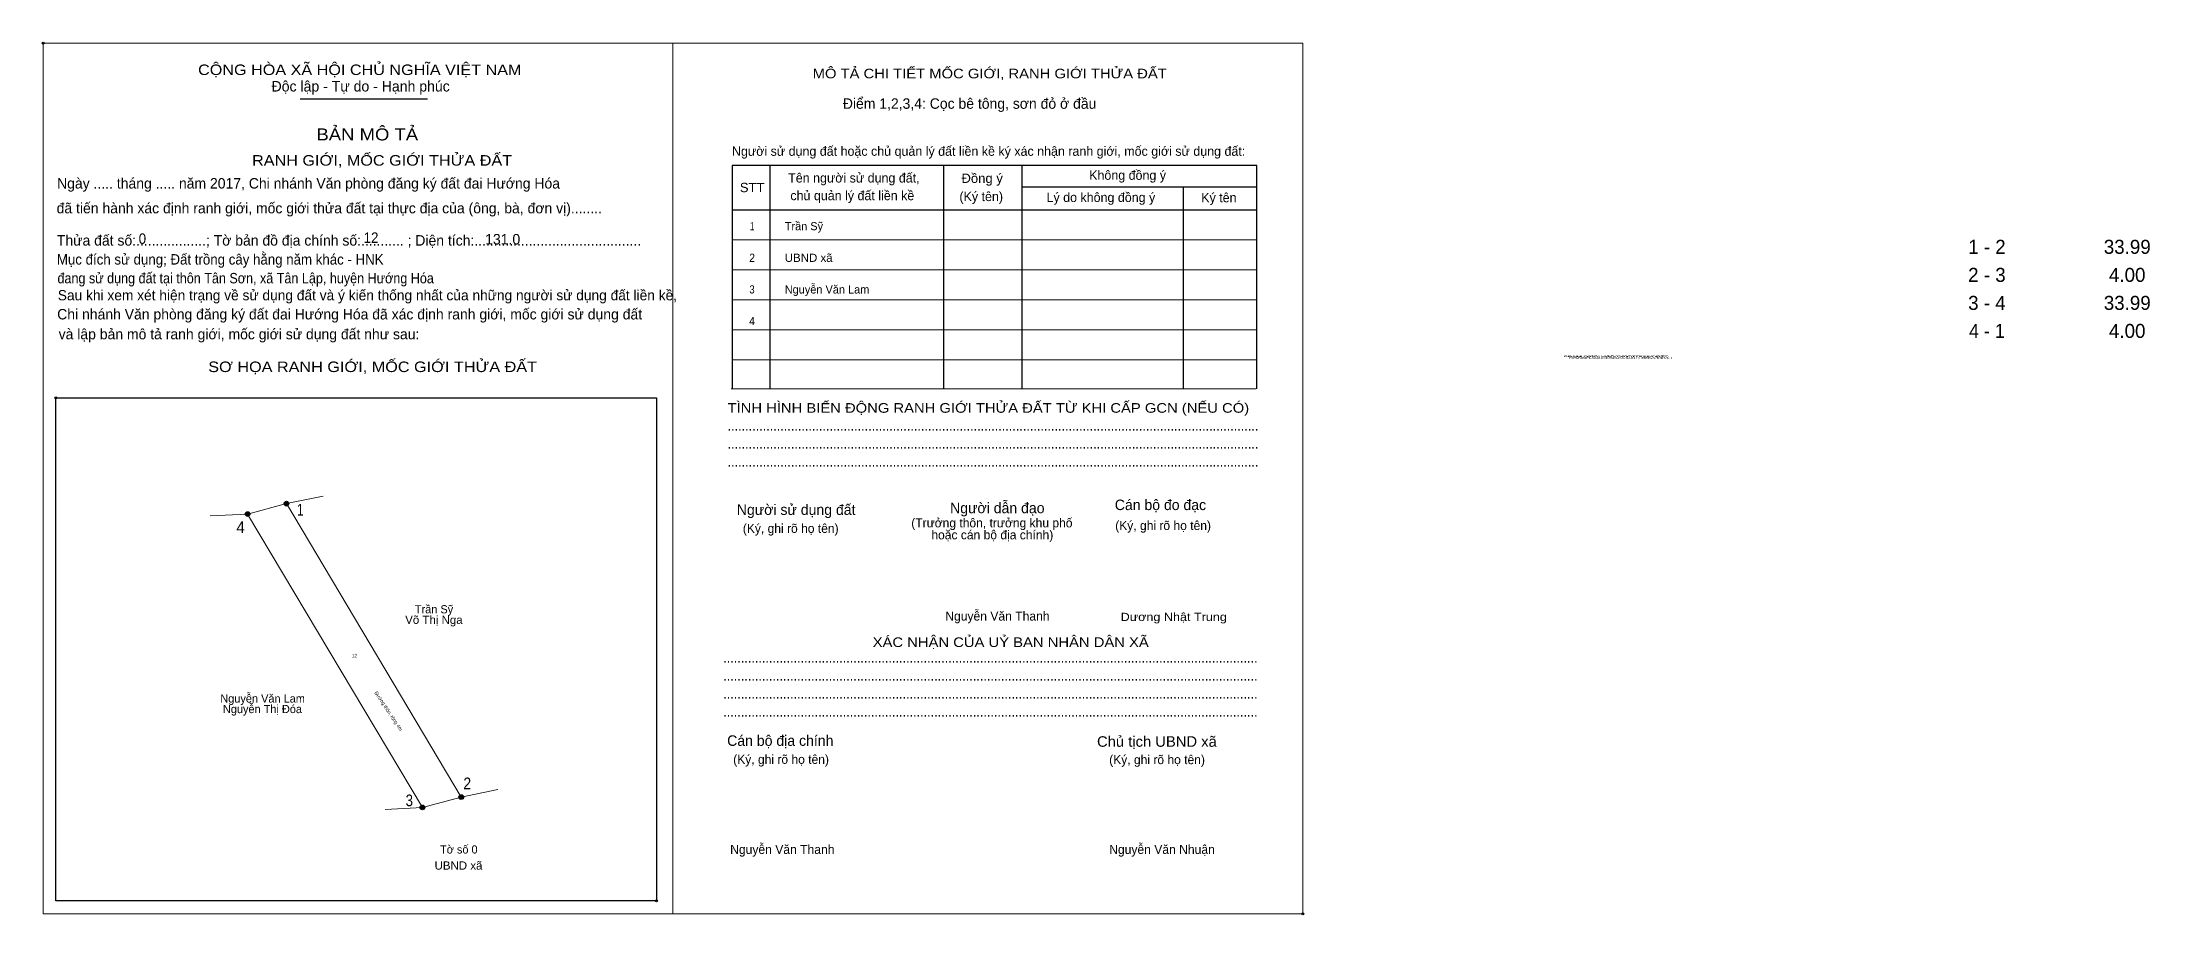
# Model space of a CAD drawing. Header units: metres. Extents: x 548299 to 548509, y 1837803 to 1837890.
import ezdxf
from ezdxf.enums import TextEntityAlignment as Align

# ---------------------------------------------------------------- set-up
doc = ezdxf.new("R2010")
doc.units = ezdxf.units.M
doc.header["$LTSCALE"] = 0.38
doc.header["$PDMODE"] = 32
doc.header["$PDSIZE"] = 0.19
for name, color, linetype, lineweight in [('1', 7, 'Continuous', 25), ('10', 7, 'Continuous', 13), ('11', 7, 'Continuous', 25), ('2', 7, 'Continuous', 13), ('27', 7, 'Continuous', 13)]:
    doc.layers.add(name, color=color, linetype=linetype, lineweight=lineweight)
for name, color, linetype in [('13', 7, 'Continuous'), ('18', 7, 'Continuous'), ('36', 7, 'Continuous'), ('52', 7, 'Continuous'), ('6', 7, 'Continuous'), ('60', 7, 'Continuous'), ('9', 7, 'Continuous')]:
    doc.layers.add(name, color=color, linetype=linetype)

msp = doc.modelspace()

# ---------------------------------------------------------------- hatches: boundary and pattern name
at = {"layer": '11'}
for points in [[(548323.5226, 1837844.38, 1), (548323.0574, 1837844.38, 1)], [(548319.6626, 1837843.35, 1), (548319.1974, 1837843.35, 1)], [(548319.6626, 1837843.35, 1), (548319.1974, 1837843.35, 1)], [(548337.0526, 1837814.14, 1), (548336.5874, 1837814.14, 1)], [(548340.9126, 1837815.17, 1), (548340.4474, 1837815.17, 1)]]:
    msp.add_hatch(color=256, dxfattribs=at).paths.add_polyline_path(points)

# ---------------------------------------------------------------- linework, layer by layer
at = {"layer": '1'}
for p, q in [((548324.66, 1837884.67), (548337.33, 1837884.67)), ((548371.38, 1837878.06), (548371.38, 1837855.8)), ((548388.67, 1837877.97), (548388.67, 1837855.8)), ((548396.47, 1837877.97), (548396.47, 1837855.8)), ((548396.47, 1837875.91), (548419.84, 1837875.91)), ((548412.52, 1837875.91), (548412.52, 1837855.8)), ((548367.63, 1837873.64), (548419.84, 1837873.64))]:
    msp.add_line(p, q, dxfattribs=at)
at = {"layer": '1', "lineweight": 13}
for p, q in [((548367.63, 1837870.65), (548419.84, 1837870.65)), ((548367.63, 1837867.66), (548419.84, 1837867.66)), ((548367.63, 1837864.67), (548419.84, 1837864.67)), ((548367.63, 1837861.68), (548419.84, 1837861.68)), ((548367.63, 1837858.69), (548419.84, 1837858.69)), ((548367.54, 1837855.8), (548419.75, 1837855.8))]:
    msp.add_line(p, q, dxfattribs=at)
at = {"layer": '1'}
msp.add_lwpolyline([(548419.84, 1837855.8), (548419.84, 1837878.06), (548367.63, 1837878.06), (548367.63, 1837855.8)], dxfattribs=at)
msp.add_lwpolyline([(548300.36, 1837854.92), (548360.1, 1837854.92), (548360.1, 1837804.84), (548300.36, 1837804.84)], close=True, dxfattribs=at)
for p in [(548299.08, 1837890.23), (548299.08, 1837890.22), (548300.36, 1837854.92), (548360.1, 1837804.84), (548424.42, 1837803.54)]:
    msp.add_point(p, dxfattribs=at)
at = {"layer": '10'}
msp.add_lwpolyline([(548319.43, 1837843.35), (548323.29, 1837844.38), (548340.68, 1837815.17), (548336.82, 1837814.14)], close=True, dxfattribs=at)
msp.add_lwpolyline([(548340.68, 1837815.17), (548336.82, 1837814.14), (548319.43, 1837843.35)], dxfattribs=at)
at = {"layer": '11'}
for centre in [(548323.29, 1837844.38), (548319.43, 1837843.35), (548319.43, 1837843.35), (548336.82, 1837814.14), (548340.68, 1837815.17)]:
    msp.add_circle(centre, 0.2326, dxfattribs=at)
at = {"layer": '2'}
for points in [[(548299.08, 1837890.22), (548361.75, 1837890.22), (548361.75, 1837803.54), (548299.08, 1837803.54)], [(548361.75, 1837890.22), (548424.42, 1837890.22), (548424.42, 1837803.54), (548361.75, 1837803.54)], [(548361.75, 1837890.22), (548424.41, 1837890.22), (548424.41, 1837803.54), (548361.75, 1837803.54)]]:
    msp.add_lwpolyline(points, close=True, dxfattribs=at)
at = {"layer": '27'}
for p, q in [((548323.29, 1837844.38), (548326.93, 1837845.14)), ((548319.43, 1837843.35), (548315.71, 1837843.16)), ((548340.68, 1837815.17), (548344.32, 1837815.93)), ((548336.82, 1837814.14), (548333.1, 1837813.95))]:
    msp.add_line(p, q, dxfattribs=at)

# ---------------------------------------------------------------- texts
at = {"layer": '1'}
for s, height, width, p in [('CỘNG HÒA XÃ HỘI CHỦ NGHĨA VIỆT NAM', 1.046, 1.15, (548314.5, 1837887.05)), ('RANH GIỚI, MỐC GIỚI THỬA ĐẤT', 1.047, 1.15, (548319.87, 1837878.03)), ('Đồng ý', 0.9265, 1.05, (548390.45, 1837876.31)), ('STT', 0.9265, 1.05, (548368.4, 1837875.39)), ('Mục đích sử dụng; Đất trồng cây hằng năm khác - HNK', 1.039, 0.95, (548300.45, 1837868.18)), ('đang sử dụng đất tại thôn Tân Sơn, xã Tân Lập, huyện Hướng Hóa', 1.039, 0.9, (548300.51, 1837866.31)), ('SƠ HỌA RANH GIỚI, MỐC GIỚI THỬA ĐẤT', 1.047, 1.15, (548315.51, 1837857.48)), ('RANH GIỚI, MỐC GIỚI THỬA ĐẤT', 0.131, 3.55, (548450.38, 1837858.97)), ('RANH GIỚI, MỐC GIỚI THỬA ĐẤT', 0.131, 3.55, (548450.76, 1837858.97)), ('RANH GIỚI, MỐC GIỚI THỬA ĐẤT', 0.131, 3.55, (548450.89, 1837858.83)), ('RANH GIỚI, MỐC GIỚI THỬA ĐẤT', 0.131, 3.55, (548451.27, 1837858.83)), ('TÌNH HÌNH BIẾN ĐỘNG RANH GIỚI THỬA ĐẤT TỪ KHI CẤP GCN (NẾU CÓ)', 0.9563, 1.15, (548367.18, 1837853.43)), ('.......................................................................................................................................................', 1.046, 0.9, (548367.18, 1837851.64)), ('.......................................................................................................................................................', 1.046, 0.9, (548367.18, 1837849.85)), ('.......................................................................................................................................................', 1.046, 0.9, (548367.18, 1837848.05)), ('Dương Nhật Trung', 0.8141, 1.15, (548406.29, 1837832.7)), ('........................................................................................................................................................', 1.046, 0.9, (548366.75, 1837828.54)), ('........................................................................................................................................................', 1.046, 0.9, (548366.75, 1837826.75)), ('........................................................................................................................................................', 1.046, 0.9, (548366.75, 1837824.96)), ('........................................................................................................................................................', 1.046, 0.9, (548366.75, 1837823.17)), ('Chủ tịch UBND xã', 1.046, 1.05, (548403.94, 1837820.18))]:
    msp.add_text(s, height=height, dxfattribs=dict(at, width=width)).set_placement(p)
at = {"layer": '1', "width": 1.15}
for s, height, p in [('MÔ TẢ CHI TIẾT MỐC GIỚI, RANH GIỚI THỬA ĐẤT', 0.9563, (548393.265, 1837886.72)), ('BẢN MÔ TẢ', 1.196, (548331.335, 1837880.54)), ('XÁC NHẬN CỦA UỶ BAN NHÂN DÂN XÃ', 0.9568, (548395.355, 1837830.11))]:
    msp.add_text(s, height=height, dxfattribs=at).set_placement(p, align=Align.CENTER)
at = {"layer": '1'}
for s, height, p in [('Độc lập - Tự do - Hạnh phúc', 1.046, (548321.81, 1837885.41)), ('Điểm 1,2,3,4: Cọc bê tông, sơn đỏ ở đầu', 1.039, (548378.65, 1837883.69)), ('Người sử dụng đất hoặc chủ quản lý đất liền kề ký xác nhận ranh giới, mốc giới sử dụng đất:', 0.9265, (548367.62, 1837879.01)), ('Tên người sử dụng đất,', 0.9265, (548373.21, 1837876.35)), ('Không đồng ý', 0.9265, (548403.16, 1837876.62)), ('Ngày ..... tháng ..... năm 2017, Chi nhánh Văn phòng đăng ký đất đai Hướng Hóa', 1.039, (548300.47, 1837875.75)), ('chủ quản lý đất liền kề', 0.9265, (548373.43, 1837874.59)), ('(Ký tên)', 0.9265, (548390.25, 1837874.5)), ('Lý do không đồng ý', 0.9265, (548398.92, 1837874.41)), ('Ký tên', 0.9265, (548414.31, 1837874.38)), (' đã tiến hành xác định ranh giới, mốc giới thửa đất tại thực địa của (ông, bà, đơn vị)........', 1.039, (548300.04, 1837873.28)), ('Thửa đất số:..................; Tờ bản đồ địa chính số:........... ; Diện tích:...........................................', 1.039, (548300.45, 1837870.07)), ('Sau khi xem xét hiện trạng về sử dụng đất và ý kiến thống nhất của những người sử dụng đất liền kề,', 1.022, (548300.54, 1837864.62)), ('Chi nhánh Văn phòng đăng ký đất đai Hướng Hóa đã xác định ranh giới, mốc giới sử dụng đất', 1.039, (548300.48, 1837862.72)), (' và lập bản mô tả ranh giới, mốc giới sử dụng đất như sau:', 1.039, (548300.24, 1837860.74)), ('Người sử dụng đất', 1.046, (548368.1, 1837843.26)), ('Người dẫn đạo', 1.046, (548389.32, 1837843.43)), ('Cán bộ đo đạc', 1.044, (548405.71, 1837843.74)), ('(Ký, ghi rõ họ tên)', 0.8966, (548368.7, 1837841.47)), ('(Ký, ghi rõ họ tên)', 0.8966, (548405.75, 1837841.76)), ('Nguyễn Văn Thanh', 0.9006, (548388.84, 1837832.74)), ('Cán bộ địa chính', 1.046, (548367.14, 1837820.27)), ('(Ký, ghi rõ họ tên)', 0.8966, (548367.74, 1837818.48)), ('(Ký, ghi rõ họ tên)', 0.8966, (548405.15, 1837818.45)), ('Nguyễn Văn Thanh', 0.9006, (548367.44, 1837809.51)), ('Nguyễn Văn Nhuận', 0.9006, (548405.15, 1837809.51))]:
    msp.add_text(s, height=height, dxfattribs=at).set_placement(p)
for s, p in [('(Trưởng thôn, trưởng khu phố', (548393.48, 1837842.02)), ('hoặc cán bộ địa chính)', (548393.525, 1837840.83))]:
    msp.add_text(s, height=0.8966, dxfattribs=at).set_placement(p, align=Align.CENTER)
at = {"layer": '13', "width": 0.9}
msp.add_text('Đường thôn, rộng 4m', height=0.3488, rotation=303.639, dxfattribs=at).set_placement((548333.3035, 1837823.6316), align=Align.CENTER)
at = {"layer": '18', "width": 0.85}
msp.add_text('12', height=0.3489, dxfattribs=at).set_placement((548330.055, 1837829.08), align=Align.CENTER)
at = {"layer": '36', "width": 1.05}
for s, p in [('Võ Thị Nga', (548337.965, 1837832.41)), ('UBND xã', (548340.41, 1837807.95))]:
    msp.add_text(s, height=0.8141, dxfattribs=at).set_placement(p, align=Align.CENTER)
at = {"layer": '36'}
for s, p in [('Trần Sỹ', (548337.975, 1837833.46)), ('Nguyễn Văn Lam', (548320.92, 1837824.58)), ('Nguyễn Thị Đóa', (548320.905, 1837823.53)), ('Tờ số 0', (548340.44, 1837809.55))]:
    msp.add_text(s, height=0.8141, dxfattribs=at).set_placement(p, align=Align.CENTER)
at = {"layer": '52'}
for s, p in [('1 - 2', (548492.48, 1837869.25)), ('33.99', (548506.445, 1837869.25)), ('2 - 3', (548492.48, 1837866.46)), ('4.00', (548506.44, 1837866.46)), ('3 - 4', (548492.48, 1837863.67)), ('33.99', (548506.445, 1837863.67)), ('4.00', (548506.44, 1837860.88))]:
    msp.add_text(s, height=1.396, dxfattribs=at).set_placement(p, align=Align.CENTER)
at = {"layer": '52', "width": 0.95}
msp.add_text('4 - 1', height=1.396, dxfattribs=at).set_placement((548492.48, 1837860.88), align=Align.CENTER)
at = {"layer": '6', "width": 0.95}
for s, p in [('0', (548308.59, 1837870.24)), ('12', (548330.97, 1837870.34))]:
    msp.add_text(s, height=1.043, dxfattribs=at).set_placement(p)
at = {"layer": '6'}
msp.add_text('131.0', height=1.043, dxfattribs=at).set_placement((548343.06, 1837870.18))
at = {"layer": '60'}
for s, width, p in [('1', 0.75, (548369.625, 1837871.6)), ('2', 0.95, (548369.625, 1837868.45)), ('3', 0.85, (548369.615, 1837865.3)), ('4', 0.95, (548369.615, 1837862.15))]:
    msp.add_text(s, height=0.8141, dxfattribs=dict(at, width=width)).set_placement(p, align=Align.CENTER)
for s, p in [('Trần Sỹ', (548372.87, 1837871.6)), ('Nguyễn Văn Lam', (548372.87, 1837865.3))]:
    msp.add_text(s, height=0.8141, dxfattribs=at).set_placement(p)
at = {"layer": '60', "width": 1.05}
msp.add_text('UBND xã', height=0.8141, dxfattribs=at).set_placement((548372.87, 1837868.45))
at = {"layer": '9'}
for s, width, p in [('1', 0.75, (548324.66, 1837843.2)), ('4', 0.95, (548318.73, 1837841.46)), ('2', 0.9, (548341.28, 1837815.95)), ('3', 0.85, (548335.515, 1837814.26))]:
    msp.add_text(s, height=1.163, dxfattribs=dict(at, width=width)).set_placement(p, align=Align.CENTER)

doc.saveas('drawing.dxf')
